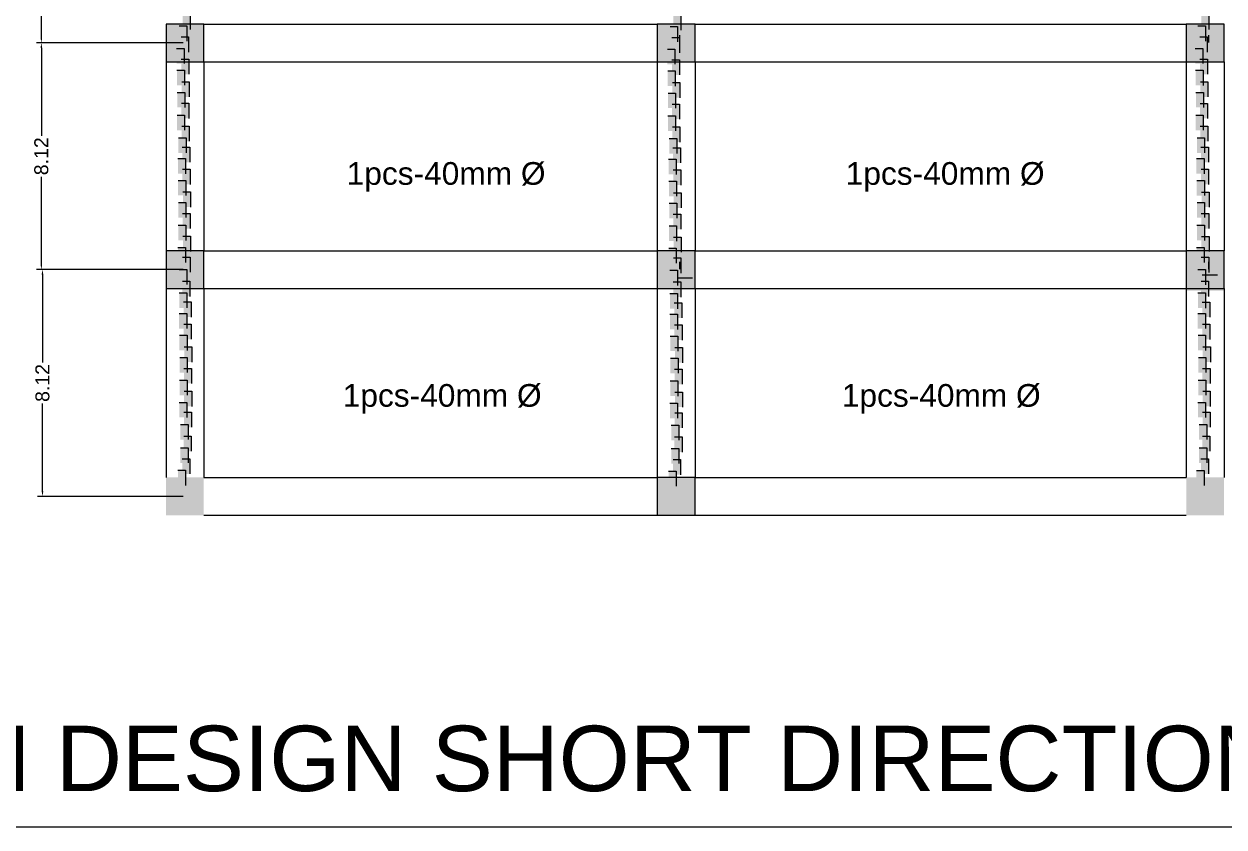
# Model space of a CAD drawing. Header units: millimetres. Extents: x 2391 to 3323, y 1596 to 2537.
# Drawn here: x 2903.73 to 2946.72, y 1948.83 to 1977.6 of the extents above; entities that cross this region are included whole.
import ezdxf

# ---------------------------------------------------------------- set-up
doc = ezdxf.new("R2010")
doc.units = ezdxf.units.MM
for name, color, linetype in [('columns', 250, 'Continuous'), ('dimensions', 203, 'Continuous'), ('LETTERS', 150, 'Continuous'), ('Roof', 130, 'Continuous'), ('TEXT', 130, 'Continuous')]:
    doc.layers.add(name, color=color, linetype=linetype)
doc.styles.get("Standard").update_dxf_attribs({"font": 'arial.ttf'})

msp = doc.modelspace()

# ---------------------------------------------------------------- hatches: boundary and pattern name
at = {"layer": 'columns', "linetype": 'ByBlock', "lineweight": 13}
h = msp.add_hatch(color=256, dxfattribs=at)
h.dxf.hatch_style = 1
h.paths.add_polyline_path([(2908.818, 1977.598), (2908.818, 1976.244), (2910.171, 1976.244), (2910.171, 1977.598)])
h = msp.add_hatch(color=256, dxfattribs=at)
h.dxf.hatch_style = 1
h.paths.add_polyline_path([(2926.416, 1977.598), (2926.416, 1976.244), (2927.77, 1976.244), (2927.77, 1977.598)])
h = msp.add_hatch(color=256, dxfattribs=at)
h.dxf.hatch_style = 1
h.paths.add_polyline_path([(2945.369, 1977.598), (2945.369, 1976.244), (2946.723, 1976.244), (2946.723, 1977.598)])
h = msp.add_hatch(color=256, dxfattribs=at)
h.dxf.hatch_style = 1
h.paths.add_polyline_path([(2908.818, 1969.476), (2908.818, 1968.122), (2910.171, 1968.122), (2910.171, 1969.476)])
h = msp.add_hatch(color=256, dxfattribs=at)
h.dxf.hatch_style = 1
h.paths.add_polyline_path([(2926.416, 1969.476), (2926.416, 1968.122), (2927.77, 1968.122), (2927.77, 1969.476)])
h = msp.add_hatch(color=256, dxfattribs=at)
h.dxf.hatch_style = 1
h.paths.add_polyline_path([(2926.416, 1969.476), (2926.416, 1968.122), (2927.77, 1968.122), (2927.77, 1969.476)])
h = msp.add_hatch(color=256, dxfattribs=at)
h.dxf.hatch_style = 1
h.paths.add_polyline_path([(2945.369, 1969.476), (2945.369, 1968.122), (2946.723, 1968.122), (2946.723, 1969.476)])
h = msp.add_hatch(color=256, dxfattribs=at)
h.dxf.hatch_style = 1
h.paths.add_polyline_path([(2946.729, 1969.403), (2945.375, 1969.403), (2945.375, 1968.05), (2946.729, 1968.05)])
at = {"layer": 'columns', "lineweight": 13, "ltscale": 0.25}
h = msp.add_hatch(color=256, dxfattribs=at)
h.dxf.hatch_style = 1
h.paths.add_polyline_path([(2946.068, 1968.846), (2946.068, 1968.304), (2945.527, 1968.304), (2945.527, 1968.846)])
at = {"layer": 'columns', "linetype": 'ByBlock', "lineweight": 13}
h = msp.add_hatch(color=256, dxfattribs=at)
h.dxf.hatch_style = 1
h.paths.add_polyline_path([(2910.171, 1961.353), (2908.818, 1961.353), (2908.818, 1959.999), (2910.171, 1959.999)])
h = msp.add_hatch(color=256, dxfattribs=at)
h.dxf.hatch_style = 1
h.paths.add_polyline_path([(2926.416, 1961.353), (2926.416, 1959.999), (2927.77, 1959.999), (2927.77, 1961.353)])
h = msp.add_hatch(color=256, dxfattribs=at)
h.dxf.hatch_style = 1
h.paths.add_polyline_path([(2945.369, 1961.353), (2945.369, 1959.999), (2946.723, 1959.999), (2946.723, 1961.353)])
at = {"layer": 'columns', "lineweight": 13, "ltscale": 0.25}
h = msp.add_hatch(color=256, dxfattribs=at)
h.dxf.hatch_style = 1
h.paths.add_polyline_path([(2927.23, 1960.812), (2927.23, 1960.27), (2926.689, 1960.27), (2926.689, 1960.812)])
at = {"layer": 'dimensions', "lineweight": 13, "ltscale": 0.25, "true_color": 0x000000}
h = msp.add_hatch(color=18, dxfattribs=at)
h.dxf.hatch_style = 1
h.paths.add_polyline_path([(2909.679, 1977.405), (2909.408, 1977.405), (2909.408, 1977.947), (2909.679, 1977.947)])
h = msp.add_hatch(color=18, dxfattribs=at)
h.dxf.hatch_style = 1
h.paths.add_polyline_path([(2927.261, 1977.379), (2926.991, 1977.379), (2926.991, 1977.92), (2927.261, 1977.92)])
h = msp.add_hatch(color=18, dxfattribs=at)
h.dxf.hatch_style = 1
h.paths.add_polyline_path([(2946.176, 1977.404), (2945.905, 1977.404), (2945.905, 1977.946), (2946.176, 1977.946)])
h = msp.add_hatch(color=18, dxfattribs=at)
h.dxf.hatch_style = 1
h.paths.add_polyline_path([(2909.563, 1976.989), (2909.293, 1976.989), (2909.293, 1977.53), (2909.563, 1977.53)])
h = msp.add_hatch(color=18, dxfattribs=at)
h.dxf.hatch_style = 1
h.paths.add_polyline_path([(2927.146, 1976.962), (2926.875, 1976.962), (2926.875, 1977.504), (2927.146, 1977.504)])
h = msp.add_hatch(color=18, dxfattribs=at)
h.dxf.hatch_style = 1
h.paths.add_polyline_path([(2946.06, 1976.988), (2945.79, 1976.988), (2945.79, 1977.529), (2946.06, 1977.529)])
h = msp.add_hatch(color=18, dxfattribs=at)
h.dxf.hatch_style = 1
h.paths.add_polyline_path([(2909.626, 1976.594), (2909.355, 1976.594), (2909.355, 1977.135), (2909.626, 1977.135)])
h = msp.add_hatch(color=18, dxfattribs=at)
h.dxf.hatch_style = 1
h.paths.add_polyline_path([(2926.674, 1976.932), (2926.674, 1977.203), (2927.215, 1977.203), (2927.215, 1976.932)])
h = msp.add_hatch(color=18, dxfattribs=at)
h.dxf.hatch_style = 1
h.paths.add_polyline_path([(2927.209, 1976.567), (2926.938, 1976.567), (2926.938, 1977.109), (2927.209, 1977.109)])
h = msp.add_hatch(color=18, dxfattribs=at)
h.dxf.hatch_style = 1
h.paths.add_polyline_path([(2945.626, 1976.932), (2945.626, 1977.203), (2946.168, 1977.203), (2946.168, 1976.932)])
h = msp.add_hatch(color=18, dxfattribs=at)
h.dxf.hatch_style = 1
h.paths.add_polyline_path([(2946.123, 1976.593), (2945.852, 1976.593), (2945.852, 1977.134), (2946.123, 1977.134)])
h = msp.add_hatch(color=18, dxfattribs=at)
h.dxf.hatch_style = 1
h.paths.add_polyline_path([(2909.468, 1976.182), (2909.197, 1976.182), (2909.197, 1976.723), (2909.468, 1976.723)])
h = msp.add_hatch(color=18, dxfattribs=at)
h.dxf.hatch_style = 1
h.paths.add_polyline_path([(2927.05, 1976.155), (2926.78, 1976.155), (2926.78, 1976.697), (2927.05, 1976.697)])
h = msp.add_hatch(color=18, dxfattribs=at)
h.dxf.hatch_style = 1
h.paths.add_polyline_path([(2945.965, 1976.181), (2945.694, 1976.181), (2945.694, 1976.722), (2945.965, 1976.722)])
h = msp.add_hatch(color=18, dxfattribs=at)
h.dxf.hatch_style = 1
h.paths.add_polyline_path([(2909.633, 1975.799), (2909.363, 1975.799), (2909.363, 1976.34), (2909.633, 1976.34)])
h = msp.add_hatch(color=18, dxfattribs=at)
h.dxf.hatch_style = 1
h.paths.add_polyline_path([(2927.216, 1975.772), (2926.945, 1975.772), (2926.945, 1976.314), (2927.216, 1976.314)])
h = msp.add_hatch(color=18, dxfattribs=at)
h.dxf.hatch_style = 1
h.paths.add_polyline_path([(2946.131, 1975.798), (2945.86, 1975.798), (2945.86, 1976.339), (2946.131, 1976.339)])
h = msp.add_hatch(color=18, dxfattribs=at)
h.dxf.hatch_style = 1
h.paths.add_polyline_path([(2909.479, 1975.401), (2909.208, 1975.401), (2909.208, 1975.943), (2909.479, 1975.943)])
h = msp.add_hatch(color=18, dxfattribs=at)
h.dxf.hatch_style = 1
h.paths.add_polyline_path([(2927.062, 1975.375), (2926.791, 1975.375), (2926.791, 1975.916), (2927.062, 1975.916)])
h = msp.add_hatch(color=18, dxfattribs=at)
h.dxf.hatch_style = 1
h.paths.add_polyline_path([(2945.976, 1975.4), (2945.705, 1975.4), (2945.705, 1975.942), (2945.976, 1975.942)])
h = msp.add_hatch(color=18, dxfattribs=at)
h.dxf.hatch_style = 1
h.paths.add_polyline_path([(2909.648, 1974.985), (2909.378, 1974.985), (2909.378, 1975.526), (2909.648, 1975.526)])
h = msp.add_hatch(color=18, dxfattribs=at)
h.dxf.hatch_style = 1
h.paths.add_polyline_path([(2927.231, 1974.958), (2926.96, 1974.958), (2926.96, 1975.5), (2927.231, 1975.5)])
h = msp.add_hatch(color=18, dxfattribs=at)
h.dxf.hatch_style = 1
h.paths.add_polyline_path([(2946.145, 1974.984), (2945.875, 1974.984), (2945.875, 1975.525), (2946.145, 1975.525)])
h = msp.add_hatch(color=18, dxfattribs=at)
h.dxf.hatch_style = 1
h.paths.add_polyline_path([(2909.49, 1974.609), (2909.219, 1974.609), (2909.219, 1975.15), (2909.49, 1975.15)])
h = msp.add_hatch(color=18, dxfattribs=at)
h.dxf.hatch_style = 1
h.paths.add_polyline_path([(2909.637, 1974.216), (2909.366, 1974.216), (2909.366, 1974.757), (2909.637, 1974.757)])
h = msp.add_hatch(color=18, dxfattribs=at)
h.dxf.hatch_style = 1
h.paths.add_polyline_path([(2927.072, 1974.583), (2926.802, 1974.583), (2926.802, 1975.124), (2927.072, 1975.124)])
h = msp.add_hatch(color=18, dxfattribs=at)
h.dxf.hatch_style = 1
h.paths.add_polyline_path([(2945.987, 1974.608), (2945.716, 1974.608), (2945.716, 1975.149), (2945.987, 1975.149)])
h = msp.add_hatch(color=18, dxfattribs=at)
h.dxf.hatch_style = 1
h.paths.add_polyline_path([(2946.134, 1974.215), (2945.863, 1974.215), (2945.863, 1974.756), (2946.134, 1974.756)])
h = msp.add_hatch(color=18, dxfattribs=at)
h.dxf.hatch_style = 1
h.paths.add_polyline_path([(2909.484, 1973.793), (2909.213, 1973.793), (2909.213, 1974.334), (2909.484, 1974.334)])
h = msp.add_hatch(color=18, dxfattribs=at)
h.dxf.hatch_style = 1
h.paths.add_polyline_path([(2927.219, 1974.189), (2926.948, 1974.189), (2926.948, 1974.731), (2927.219, 1974.731)])
h = msp.add_hatch(color=18, dxfattribs=at)
h.dxf.hatch_style = 1
h.paths.add_polyline_path([(2945.981, 1973.792), (2945.71, 1973.792), (2945.71, 1974.333), (2945.981, 1974.333)])
h = msp.add_hatch(color=18, dxfattribs=at)
h.dxf.hatch_style = 1
h.paths.add_polyline_path([(2909.647, 1973.396), (2909.377, 1973.396), (2909.377, 1973.937), (2909.647, 1973.937)])
h = msp.add_hatch(color=18, dxfattribs=at)
h.dxf.hatch_style = 1
h.paths.add_polyline_path([(2909.649, 1973.399), (2909.378, 1973.399), (2909.378, 1973.94), (2909.649, 1973.94)])
h = msp.add_hatch(color=18, dxfattribs=at)
h.dxf.hatch_style = 1
h.paths.add_polyline_path([(2927.067, 1973.767), (2926.796, 1973.767), (2926.796, 1974.308), (2927.067, 1974.308)])
h = msp.add_hatch(color=18, dxfattribs=at)
h.dxf.hatch_style = 1
h.paths.add_polyline_path([(2927.23, 1973.369), (2926.959, 1973.369), (2926.959, 1973.911), (2927.23, 1973.911)])
h = msp.add_hatch(color=18, dxfattribs=at)
h.dxf.hatch_style = 1
h.paths.add_polyline_path([(2927.231, 1973.372), (2926.961, 1973.372), (2926.961, 1973.914), (2927.231, 1973.914)])
h = msp.add_hatch(color=18, dxfattribs=at)
h.dxf.hatch_style = 1
h.paths.add_polyline_path([(2946.144, 1973.395), (2945.874, 1973.395), (2945.874, 1973.936), (2946.144, 1973.936)])
h = msp.add_hatch(color=18, dxfattribs=at)
h.dxf.hatch_style = 1
h.paths.add_polyline_path([(2946.146, 1973.398), (2945.875, 1973.398), (2945.875, 1973.939), (2946.146, 1973.939)])
h = msp.add_hatch(color=18, dxfattribs=at)
h.dxf.hatch_style = 1
h.paths.add_polyline_path([(2909.533, 1972.982), (2909.263, 1972.982), (2909.263, 1973.524), (2909.533, 1973.524)])
h = msp.add_hatch(color=18, dxfattribs=at)
h.dxf.hatch_style = 1
h.paths.add_polyline_path([(2927.116, 1972.956), (2926.845, 1972.956), (2926.845, 1973.497), (2927.116, 1973.497)])
h = msp.add_hatch(color=18, dxfattribs=at)
h.dxf.hatch_style = 1
h.paths.add_polyline_path([(2946.03, 1972.981), (2945.76, 1972.981), (2945.76, 1973.523), (2946.03, 1973.523)])
h = msp.add_hatch(color=18, dxfattribs=at)
h.dxf.hatch_style = 1
h.paths.add_polyline_path([(2909.669, 1972.648), (2909.398, 1972.648), (2909.398, 1973.19), (2909.669, 1973.19)])
h = msp.add_hatch(color=18, dxfattribs=at)
h.dxf.hatch_style = 1
h.paths.add_polyline_path([(2927.251, 1972.622), (2926.98, 1972.622), (2926.98, 1973.163), (2927.251, 1973.163)])
h = msp.add_hatch(color=18, dxfattribs=at)
h.dxf.hatch_style = 1
h.paths.add_polyline_path([(2946.166, 1972.647), (2945.895, 1972.647), (2945.895, 1973.188), (2946.166, 1973.188)])
h = msp.add_hatch(color=18, dxfattribs=at)
h.dxf.hatch_style = 1
h.paths.add_polyline_path([(2909.51, 1972.236), (2909.24, 1972.236), (2909.24, 1972.777), (2909.51, 1972.777)])
h = msp.add_hatch(color=18, dxfattribs=at)
h.dxf.hatch_style = 1
h.paths.add_polyline_path([(2927.093, 1972.209), (2926.822, 1972.209), (2926.822, 1972.751), (2927.093, 1972.751)])
h = msp.add_hatch(color=18, dxfattribs=at)
h.dxf.hatch_style = 1
h.paths.add_polyline_path([(2946.008, 1972.235), (2945.737, 1972.235), (2945.737, 1972.776), (2946.008, 1972.776)])
h = msp.add_hatch(color=18, dxfattribs=at)
h.dxf.hatch_style = 1
h.paths.add_polyline_path([(2909.676, 1971.853), (2909.405, 1971.853), (2909.405, 1972.394), (2909.676, 1972.394)])
h = msp.add_hatch(color=18, dxfattribs=at)
h.dxf.hatch_style = 1
h.paths.add_polyline_path([(2927.258, 1971.826), (2926.988, 1971.826), (2926.988, 1972.368), (2927.258, 1972.368)])
h = msp.add_hatch(color=18, dxfattribs=at)
h.dxf.hatch_style = 1
h.paths.add_polyline_path([(2946.173, 1971.852), (2945.902, 1971.852), (2945.902, 1972.393), (2946.173, 1972.393)])
h = msp.add_hatch(color=18, dxfattribs=at)
h.dxf.hatch_style = 1
h.paths.add_polyline_path([(2909.522, 1971.455), (2909.251, 1971.455), (2909.251, 1971.997), (2909.522, 1971.997)])
h = msp.add_hatch(color=18, dxfattribs=at)
h.dxf.hatch_style = 1
h.paths.add_polyline_path([(2927.104, 1971.429), (2926.833, 1971.429), (2926.833, 1971.97), (2927.104, 1971.97)])
h = msp.add_hatch(color=18, dxfattribs=at)
h.dxf.hatch_style = 1
h.paths.add_polyline_path([(2946.019, 1971.454), (2945.748, 1971.454), (2945.748, 1971.996), (2946.019, 1971.996)])
h = msp.add_hatch(color=18, dxfattribs=at)
h.dxf.hatch_style = 1
h.paths.add_polyline_path([(2909.691, 1971.039), (2909.42, 1971.039), (2909.42, 1971.58), (2909.691, 1971.58)])
h = msp.add_hatch(color=18, dxfattribs=at)
h.dxf.hatch_style = 1
h.paths.add_polyline_path([(2927.273, 1971.012), (2927.002, 1971.012), (2927.002, 1971.554), (2927.273, 1971.554)])
h = msp.add_hatch(color=18, dxfattribs=at)
h.dxf.hatch_style = 1
h.paths.add_polyline_path([(2946.188, 1971.038), (2945.917, 1971.038), (2945.917, 1971.579), (2946.188, 1971.579)])
h = msp.add_hatch(color=18, dxfattribs=at)
h.dxf.hatch_style = 1
h.paths.add_polyline_path([(2909.532, 1970.663), (2909.262, 1970.663), (2909.262, 1971.205), (2909.532, 1971.205)])
h = msp.add_hatch(color=18, dxfattribs=at)
h.dxf.hatch_style = 1
h.paths.add_polyline_path([(2927.115, 1970.637), (2926.844, 1970.637), (2926.844, 1971.178), (2927.115, 1971.178)])
h = msp.add_hatch(color=18, dxfattribs=at)
h.dxf.hatch_style = 1
h.paths.add_polyline_path([(2946.029, 1970.662), (2945.759, 1970.662), (2945.759, 1971.204), (2946.029, 1971.204)])
h = msp.add_hatch(color=18, dxfattribs=at)
h.dxf.hatch_style = 1
h.paths.add_polyline_path([(2909.679, 1970.27), (2909.408, 1970.27), (2909.408, 1970.811), (2909.679, 1970.811)])
h = msp.add_hatch(color=18, dxfattribs=at)
h.dxf.hatch_style = 1
h.paths.add_polyline_path([(2927.261, 1970.243), (2926.991, 1970.243), (2926.991, 1970.785), (2927.261, 1970.785)])
h = msp.add_hatch(color=18, dxfattribs=at)
h.dxf.hatch_style = 1
h.paths.add_polyline_path([(2946.176, 1970.269), (2945.905, 1970.269), (2945.905, 1970.81), (2946.176, 1970.81)])
h = msp.add_hatch(color=18, dxfattribs=at)
h.dxf.hatch_style = 1
h.paths.add_polyline_path([(2909.527, 1969.847), (2909.256, 1969.847), (2909.256, 1970.389), (2909.527, 1970.389)])
h = msp.add_hatch(color=18, dxfattribs=at)
h.dxf.hatch_style = 1
h.paths.add_polyline_path([(2927.109, 1969.821), (2926.838, 1969.821), (2926.838, 1970.362), (2927.109, 1970.362)])
h = msp.add_hatch(color=18, dxfattribs=at)
h.dxf.hatch_style = 1
h.paths.add_polyline_path([(2946.024, 1969.846), (2945.753, 1969.846), (2945.753, 1970.388), (2946.024, 1970.388)])
h = msp.add_hatch(color=18, dxfattribs=at)
h.dxf.hatch_style = 1
h.paths.add_polyline_path([(2909.69, 1969.45), (2909.419, 1969.45), (2909.419, 1969.992), (2909.69, 1969.992)])
h = msp.add_hatch(color=18, dxfattribs=at)
h.dxf.hatch_style = 1
h.paths.add_polyline_path([(2927.272, 1969.424), (2927.001, 1969.424), (2927.001, 1969.965), (2927.272, 1969.965)])
h = msp.add_hatch(color=18, dxfattribs=at)
h.dxf.hatch_style = 1
h.paths.add_polyline_path([(2946.187, 1969.449), (2945.916, 1969.449), (2945.916, 1969.99), (2946.187, 1969.99)])
h = msp.add_hatch(color=18, dxfattribs=at)
h.dxf.hatch_style = 1
h.paths.add_polyline_path([(2909.515, 1969.052), (2909.244, 1969.052), (2909.244, 1969.594), (2909.515, 1969.594)])
h = msp.add_hatch(color=18, dxfattribs=at)
h.dxf.hatch_style = 1
h.paths.add_polyline_path([(2909.682, 1968.702), (2909.412, 1968.702), (2909.412, 1969.243), (2909.682, 1969.243)])
h = msp.add_hatch(color=18, dxfattribs=at)
h.dxf.hatch_style = 1
h.paths.add_polyline_path([(2927.097, 1969.026), (2926.826, 1969.026), (2926.826, 1969.567), (2927.097, 1969.567)])
h = msp.add_hatch(color=18, dxfattribs=at)
h.dxf.hatch_style = 1
h.paths.add_polyline_path([(2927.265, 1968.675), (2926.994, 1968.675), (2926.994, 1969.217), (2927.265, 1969.217)])
h = msp.add_hatch(color=18, dxfattribs=at)
h.dxf.hatch_style = 1
h.paths.add_polyline_path([(2946.012, 1969.051), (2945.741, 1969.051), (2945.741, 1969.593), (2946.012, 1969.593)])
h = msp.add_hatch(color=18, dxfattribs=at)
h.dxf.hatch_style = 1
h.paths.add_polyline_path([(2946.179, 1968.701), (2945.909, 1968.701), (2945.909, 1969.242), (2946.179, 1969.242)])
h = msp.add_hatch(color=18, dxfattribs=at)
h.dxf.hatch_style = 1
h.paths.add_polyline_path([(2909.558, 1968.26), (2909.288, 1968.26), (2909.288, 1968.802), (2909.558, 1968.802)])
h = msp.add_hatch(color=18, dxfattribs=at)
h.dxf.hatch_style = 1
h.paths.add_polyline_path([(2926.674, 1968.81), (2926.674, 1969.08), (2927.215, 1969.08), (2927.215, 1968.81)])
h = msp.add_hatch(color=18, dxfattribs=at)
h.dxf.hatch_style = 1
h.paths.add_polyline_path([(2927.141, 1968.234), (2926.87, 1968.234), (2926.87, 1968.775), (2927.141, 1968.775)])
h = msp.add_hatch(color=18, dxfattribs=at)
h.dxf.hatch_style = 1
h.paths.add_polyline_path([(2927.141, 1968.49), (2927.141, 1968.761), (2927.683, 1968.761), (2927.683, 1968.49)])
h = msp.add_hatch(color=18, dxfattribs=at)
h.dxf.hatch_style = 1
h.paths.add_polyline_path([(2945.626, 1968.81), (2945.626, 1969.08), (2946.168, 1969.08), (2946.168, 1968.81)])
h = msp.add_hatch(color=18, dxfattribs=at)
h.dxf.hatch_style = 1
h.paths.add_polyline_path([(2946.056, 1968.259), (2945.785, 1968.259), (2945.785, 1968.801), (2946.056, 1968.801)])
h = msp.add_hatch(color=18, dxfattribs=at)
h.dxf.hatch_style = 1
h.paths.add_polyline_path([(2945.942, 1968.597), (2945.942, 1968.868), (2946.484, 1968.868), (2946.484, 1968.597)])
h = msp.add_hatch(color=18, dxfattribs=at)
h.dxf.hatch_style = 1
h.paths.add_polyline_path([(2909.675, 1967.841), (2909.404, 1967.841), (2909.404, 1968.382), (2909.675, 1968.382)])
h = msp.add_hatch(color=18, dxfattribs=at)
h.dxf.hatch_style = 1
h.paths.add_polyline_path([(2927.258, 1967.814), (2926.987, 1967.814), (2926.987, 1968.356), (2927.258, 1968.356)])
h = msp.add_hatch(color=18, dxfattribs=at)
h.dxf.hatch_style = 1
h.paths.add_polyline_path([(2946.172, 1967.84), (2945.901, 1967.84), (2945.901, 1968.381), (2946.172, 1968.381)])
h = msp.add_hatch(color=18, dxfattribs=at)
h.dxf.hatch_style = 1
h.paths.add_polyline_path([(2909.559, 1967.424), (2909.289, 1967.424), (2909.289, 1967.966), (2909.559, 1967.966)])
h = msp.add_hatch(color=18, dxfattribs=at)
h.dxf.hatch_style = 1
h.paths.add_polyline_path([(2927.142, 1967.398), (2926.871, 1967.398), (2926.871, 1967.939), (2927.142, 1967.939)])
h = msp.add_hatch(color=18, dxfattribs=at)
h.dxf.hatch_style = 1
h.paths.add_polyline_path([(2946.057, 1967.423), (2945.786, 1967.423), (2945.786, 1967.965), (2946.057, 1967.965)])
h = msp.add_hatch(color=18, dxfattribs=at)
h.dxf.hatch_style = 1
h.paths.add_polyline_path([(2909.715, 1967.097), (2909.444, 1967.097), (2909.444, 1967.639), (2909.715, 1967.639)])
h = msp.add_hatch(color=18, dxfattribs=at)
h.dxf.hatch_style = 1
h.paths.add_polyline_path([(2927.298, 1967.071), (2927.027, 1967.071), (2927.027, 1967.612), (2927.298, 1967.612)])
h = msp.add_hatch(color=18, dxfattribs=at)
h.dxf.hatch_style = 1
h.paths.add_polyline_path([(2946.212, 1967.096), (2945.941, 1967.096), (2945.941, 1967.638), (2946.212, 1967.638)])
h = msp.add_hatch(color=18, dxfattribs=at)
h.dxf.hatch_style = 1
h.paths.add_polyline_path([(2909.557, 1966.685), (2909.286, 1966.685), (2909.286, 1967.227), (2909.557, 1967.227)])
h = msp.add_hatch(color=18, dxfattribs=at)
h.dxf.hatch_style = 1
h.paths.add_polyline_path([(2927.14, 1966.659), (2926.869, 1966.659), (2926.869, 1967.2), (2927.14, 1967.2)])
h = msp.add_hatch(color=18, dxfattribs=at)
h.dxf.hatch_style = 1
h.paths.add_polyline_path([(2946.054, 1966.684), (2945.783, 1966.684), (2945.783, 1967.226), (2946.054, 1967.226)])
h = msp.add_hatch(color=18, dxfattribs=at)
h.dxf.hatch_style = 1
h.paths.add_polyline_path([(2909.723, 1966.302), (2909.452, 1966.302), (2909.452, 1966.844), (2909.723, 1966.844)])
h = msp.add_hatch(color=18, dxfattribs=at)
h.dxf.hatch_style = 1
h.paths.add_polyline_path([(2927.305, 1966.276), (2927.034, 1966.276), (2927.034, 1966.817), (2927.305, 1966.817)])
h = msp.add_hatch(color=18, dxfattribs=at)
h.dxf.hatch_style = 1
h.paths.add_polyline_path([(2946.22, 1966.301), (2945.949, 1966.301), (2945.949, 1966.843), (2946.22, 1966.843)])
h = msp.add_hatch(color=18, dxfattribs=at)
h.dxf.hatch_style = 1
h.paths.add_polyline_path([(2909.568, 1965.905), (2909.297, 1965.905), (2909.297, 1966.446), (2909.568, 1966.446)])
h = msp.add_hatch(color=18, dxfattribs=at)
h.dxf.hatch_style = 1
h.paths.add_polyline_path([(2927.151, 1965.878), (2926.88, 1965.878), (2926.88, 1966.42), (2927.151, 1966.42)])
h = msp.add_hatch(color=18, dxfattribs=at)
h.dxf.hatch_style = 1
h.paths.add_polyline_path([(2946.065, 1965.904), (2945.794, 1965.904), (2945.794, 1966.445), (2946.065, 1966.445)])
h = msp.add_hatch(color=18, dxfattribs=at)
h.dxf.hatch_style = 1
h.paths.add_polyline_path([(2909.737, 1965.488), (2909.467, 1965.488), (2909.467, 1966.03), (2909.737, 1966.03)])
h = msp.add_hatch(color=18, dxfattribs=at)
h.dxf.hatch_style = 1
h.paths.add_polyline_path([(2927.32, 1965.462), (2927.049, 1965.462), (2927.049, 1966.003), (2927.32, 1966.003)])
h = msp.add_hatch(color=18, dxfattribs=at)
h.dxf.hatch_style = 1
h.paths.add_polyline_path([(2946.234, 1965.487), (2945.964, 1965.487), (2945.964, 1966.029), (2946.234, 1966.029)])
h = msp.add_hatch(color=18, dxfattribs=at)
h.dxf.hatch_style = 1
h.paths.add_polyline_path([(2909.579, 1965.112), (2909.308, 1965.112), (2909.308, 1965.654), (2909.579, 1965.654)])
h = msp.add_hatch(color=18, dxfattribs=at)
h.dxf.hatch_style = 1
h.paths.add_polyline_path([(2927.161, 1965.086), (2926.891, 1965.086), (2926.891, 1965.628), (2927.161, 1965.628)])
h = msp.add_hatch(color=18, dxfattribs=at)
h.dxf.hatch_style = 1
h.paths.add_polyline_path([(2946.076, 1965.111), (2945.805, 1965.111), (2945.805, 1965.653), (2946.076, 1965.653)])
h = msp.add_hatch(color=18, dxfattribs=at)
h.dxf.hatch_style = 1
h.paths.add_polyline_path([(2909.726, 1964.719), (2909.455, 1964.719), (2909.455, 1965.261), (2909.726, 1965.261)])
h = msp.add_hatch(color=18, dxfattribs=at)
h.dxf.hatch_style = 1
h.paths.add_polyline_path([(2927.308, 1964.693), (2927.037, 1964.693), (2927.037, 1965.234), (2927.308, 1965.234)])
h = msp.add_hatch(color=18, dxfattribs=at)
h.dxf.hatch_style = 1
h.paths.add_polyline_path([(2946.223, 1964.718), (2945.952, 1964.718), (2945.952, 1965.26), (2946.223, 1965.26)])
h = msp.add_hatch(color=18, dxfattribs=at)
h.dxf.hatch_style = 1
h.paths.add_polyline_path([(2909.573, 1964.296), (2909.302, 1964.296), (2909.302, 1964.838), (2909.573, 1964.838)])
h = msp.add_hatch(color=18, dxfattribs=at)
h.dxf.hatch_style = 1
h.paths.add_polyline_path([(2909.736, 1963.899), (2909.466, 1963.899), (2909.466, 1964.441), (2909.736, 1964.441)])
h = msp.add_hatch(color=18, dxfattribs=at)
h.dxf.hatch_style = 1
h.paths.add_polyline_path([(2927.156, 1964.27), (2926.885, 1964.27), (2926.885, 1964.812), (2927.156, 1964.812)])
h = msp.add_hatch(color=18, dxfattribs=at)
h.dxf.hatch_style = 1
h.paths.add_polyline_path([(2946.07, 1964.295), (2945.799, 1964.295), (2945.799, 1964.837), (2946.07, 1964.837)])
h = msp.add_hatch(color=18, dxfattribs=at)
h.dxf.hatch_style = 1
h.paths.add_polyline_path([(2946.233, 1963.898), (2945.963, 1963.898), (2945.963, 1964.44), (2946.233, 1964.44)])
h = msp.add_hatch(color=18, dxfattribs=at)
h.dxf.hatch_style = 1
h.paths.add_polyline_path([(2909.561, 1963.502), (2909.291, 1963.502), (2909.291, 1964.043), (2909.561, 1964.043)])
h = msp.add_hatch(color=18, dxfattribs=at)
h.dxf.hatch_style = 1
h.paths.add_polyline_path([(2927.144, 1963.475), (2926.873, 1963.475), (2926.873, 1964.017), (2927.144, 1964.017)])
h = msp.add_hatch(color=18, dxfattribs=at)
h.dxf.hatch_style = 1
h.paths.add_polyline_path([(2927.319, 1963.873), (2927.048, 1963.873), (2927.048, 1964.414), (2927.319, 1964.414)])
h = msp.add_hatch(color=18, dxfattribs=at)
h.dxf.hatch_style = 1
h.paths.add_polyline_path([(2946.058, 1963.501), (2945.788, 1963.501), (2945.788, 1964.042), (2946.058, 1964.042)])
h = msp.add_hatch(color=18, dxfattribs=at)
h.dxf.hatch_style = 1
h.paths.add_polyline_path([(2909.729, 1963.151), (2909.458, 1963.151), (2909.458, 1963.693), (2909.729, 1963.693)])
h = msp.add_hatch(color=18, dxfattribs=at)
h.dxf.hatch_style = 1
h.paths.add_polyline_path([(2927.311, 1963.125), (2927.041, 1963.125), (2927.041, 1963.666), (2927.311, 1963.666)])
h = msp.add_hatch(color=18, dxfattribs=at)
h.dxf.hatch_style = 1
h.paths.add_polyline_path([(2946.226, 1963.15), (2945.955, 1963.15), (2945.955, 1963.692), (2946.226, 1963.692)])
h = msp.add_hatch(color=18, dxfattribs=at)
h.dxf.hatch_style = 1
h.paths.add_polyline_path([(2909.605, 1962.71), (2909.334, 1962.71), (2909.334, 1963.251), (2909.605, 1963.251)])
h = msp.add_hatch(color=18, dxfattribs=at)
h.dxf.hatch_style = 1
h.paths.add_polyline_path([(2927.188, 1962.683), (2926.917, 1962.683), (2926.917, 1963.225), (2927.188, 1963.225)])
h = msp.add_hatch(color=18, dxfattribs=at)
h.dxf.hatch_style = 1
h.paths.add_polyline_path([(2946.102, 1962.709), (2945.831, 1962.709), (2945.831, 1963.25), (2946.102, 1963.25)])
h = msp.add_hatch(color=18, dxfattribs=at)
h.dxf.hatch_style = 1
h.paths.add_polyline_path([(2909.722, 1962.29), (2909.451, 1962.29), (2909.451, 1962.832), (2909.722, 1962.832)])
h = msp.add_hatch(color=18, dxfattribs=at)
h.dxf.hatch_style = 1
h.paths.add_polyline_path([(2927.304, 1962.264), (2927.033, 1962.264), (2927.033, 1962.805), (2927.304, 1962.805)])
h = msp.add_hatch(color=18, dxfattribs=at)
h.dxf.hatch_style = 1
h.paths.add_polyline_path([(2946.219, 1962.289), (2945.948, 1962.289), (2945.948, 1962.831), (2946.219, 1962.831)])
h = msp.add_hatch(color=18, dxfattribs=at)
h.dxf.hatch_style = 1
h.paths.add_polyline_path([(2909.606, 1961.874), (2909.335, 1961.874), (2909.335, 1962.415), (2909.606, 1962.415)])
h = msp.add_hatch(color=18, dxfattribs=at)
h.dxf.hatch_style = 1
h.paths.add_polyline_path([(2927.188, 1961.847), (2926.918, 1961.847), (2926.918, 1962.389), (2927.188, 1962.389)])
h = msp.add_hatch(color=18, dxfattribs=at)
h.dxf.hatch_style = 1
h.paths.add_polyline_path([(2946.103, 1961.873), (2945.832, 1961.873), (2945.832, 1962.414), (2946.103, 1962.414)])
h = msp.add_hatch(color=18, dxfattribs=at)
h.dxf.hatch_style = 1
h.paths.add_polyline_path([(2909.669, 1961.479), (2909.398, 1961.479), (2909.398, 1962.02), (2909.669, 1962.02)])
h = msp.add_hatch(color=18, dxfattribs=at)
h.dxf.hatch_style = 1
h.paths.add_polyline_path([(2927.251, 1961.452), (2926.981, 1961.452), (2926.981, 1961.994), (2927.251, 1961.994)])
h = msp.add_hatch(color=18, dxfattribs=at)
h.dxf.hatch_style = 1
h.paths.add_polyline_path([(2946.166, 1961.478), (2945.895, 1961.478), (2945.895, 1962.019), (2946.166, 1962.019)])
h = msp.add_hatch(color=18, dxfattribs=at)
h.dxf.hatch_style = 1
h.paths.add_polyline_path([(2909.511, 1961.067), (2909.24, 1961.067), (2909.24, 1961.608), (2909.511, 1961.608)])
h = msp.add_hatch(color=18, dxfattribs=at)
h.dxf.hatch_style = 1
h.paths.add_polyline_path([(2927.093, 1961.04), (2926.822, 1961.04), (2926.822, 1961.582), (2927.093, 1961.582)])
h = msp.add_hatch(color=18, dxfattribs=at)
h.dxf.hatch_style = 1
h.paths.add_polyline_path([(2946.008, 1961.066), (2945.737, 1961.066), (2945.737, 1961.607), (2946.008, 1961.607)])

# ---------------------------------------------------------------- linework, layer by layer
at = {"layer": 'columns', "linetype": 'ByBlock', "lineweight": 13}
for p, q in [((2910.171, 1977.598), (2908.818, 1977.598)), ((2908.818, 1977.598), (2908.818, 1976.244)), ((2910.171, 1976.244), (2910.171, 1977.598)), ((2927.77, 1977.598), (2926.416, 1977.598)), ((2926.416, 1977.598), (2926.416, 1976.244)), ((2927.77, 1976.244), (2927.77, 1977.598)), ((2946.723, 1977.598), (2945.369, 1977.598)), ((2945.369, 1977.598), (2945.369, 1976.244)), ((2946.723, 1976.244), (2946.723, 1977.598)), ((2908.818, 1976.244), (2910.171, 1976.244)), ((2926.416, 1976.244), (2927.77, 1976.244)), ((2945.369, 1976.244), (2946.723, 1976.244)), ((2910.171, 1969.476), (2908.818, 1969.476)), ((2908.818, 1969.476), (2908.818, 1968.122)), ((2910.171, 1968.122), (2910.171, 1969.476)), ((2927.77, 1969.476), (2926.416, 1969.476)), ((2926.416, 1969.476), (2926.416, 1968.122)), ((2927.77, 1969.476), (2926.416, 1969.476)), ((2926.416, 1969.476), (2926.416, 1968.122)), ((2927.77, 1968.122), (2927.77, 1969.476)), ((2927.77, 1968.122), (2927.77, 1969.476)), ((2946.723, 1969.476), (2945.369, 1969.476)), ((2945.369, 1969.476), (2945.369, 1968.122)), ((2946.723, 1968.122), (2946.723, 1969.476)), ((2908.818, 1968.122), (2910.171, 1968.122)), ((2926.416, 1968.122), (2927.77, 1968.122)), ((2926.416, 1968.122), (2927.77, 1968.122)), ((2945.369, 1968.122), (2946.723, 1968.122)), ((2927.77, 1961.353), (2926.416, 1961.353)), ((2926.416, 1961.353), (2926.416, 1959.999)), ((2927.77, 1959.999), (2927.77, 1961.353)), ((2926.416, 1959.999), (2927.77, 1959.999))]:
    msp.add_line(p, q, dxfattribs=at)
at = {"layer": 'dimensions', "linetype": 'ByBlock', "lineweight": 13}
for p, q in [((2904.35, 1977.101), (2904.35, 1980.245)), ((2909.432, 1976.921), (2904.17, 1976.921)), ((2909.432, 1976.921), (2904.17, 1976.921)), ((2904.35, 1976.741), (2904.35, 1973.597)), ((2904.35, 1968.979), (2904.35, 1972.123)), ((2909.432, 1968.799), (2904.17, 1968.799)), ((2909.432, 1968.799), (2904.21, 1968.799)), ((2904.39, 1968.619), (2904.39, 1965.475)), ((2904.39, 1960.856), (2904.39, 1964)), ((2909.432, 1960.676), (2904.21, 1960.676))]:
    msp.add_line(p, q, dxfattribs=at)
at = {"layer": 'dimensions', "color": 18, "lineweight": 13, "ltscale": 0.25, "true_color": 0x000000}
for p, q in [((2909.679, 1977.947), (2909.679, 1977.405)), ((2927.261, 1977.92), (2927.261, 1977.379)), ((2946.176, 1977.946), (2946.176, 1977.404)), ((2909.293, 1977.53), (2909.563, 1977.53)), ((2909.563, 1977.53), (2909.563, 1976.989)), ((2926.875, 1977.504), (2927.146, 1977.504)), ((2927.146, 1977.504), (2927.146, 1976.962)), ((2945.79, 1977.529), (2946.06, 1977.529)), ((2946.06, 1977.529), (2946.06, 1976.988)), ((2909.355, 1977.135), (2909.626, 1977.135)), ((2909.626, 1977.135), (2909.626, 1976.594)), ((2926.938, 1977.109), (2927.209, 1977.109)), ((2927.209, 1977.109), (2927.209, 1976.567)), ((2927.215, 1977.203), (2927.215, 1976.932)), ((2945.852, 1977.134), (2946.123, 1977.134)), ((2946.123, 1977.134), (2946.123, 1976.593)), ((2946.168, 1977.203), (2946.168, 1976.932)), ((2909.197, 1976.723), (2909.468, 1976.723)), ((2909.468, 1976.723), (2909.468, 1976.182)), ((2926.78, 1976.697), (2927.05, 1976.697)), ((2927.05, 1976.697), (2927.05, 1976.155)), ((2945.694, 1976.722), (2945.965, 1976.722)), ((2945.965, 1976.722), (2945.965, 1976.181)), ((2909.363, 1976.34), (2909.633, 1976.34)), ((2909.633, 1976.34), (2909.633, 1975.799)), ((2926.945, 1976.314), (2927.216, 1976.314)), ((2927.216, 1976.314), (2927.216, 1975.772)), ((2945.86, 1976.339), (2946.131, 1976.339)), ((2946.131, 1976.339), (2946.131, 1975.798)), ((2909.208, 1975.943), (2909.479, 1975.943)), ((2909.479, 1975.943), (2909.479, 1975.401)), ((2926.791, 1975.916), (2927.062, 1975.916)), ((2927.062, 1975.916), (2927.062, 1975.375)), ((2945.705, 1975.942), (2945.976, 1975.942)), ((2945.976, 1975.942), (2945.976, 1975.4)), ((2909.378, 1975.526), (2909.648, 1975.526)), ((2909.648, 1975.526), (2909.648, 1974.985)), ((2926.96, 1975.5), (2927.231, 1975.5)), ((2927.231, 1975.5), (2927.231, 1974.958)), ((2945.875, 1975.525), (2946.145, 1975.525)), ((2946.145, 1975.525), (2946.145, 1974.984)), ((2909.219, 1975.15), (2909.49, 1975.15)), ((2909.366, 1974.757), (2909.637, 1974.757)), ((2909.49, 1975.15), (2909.49, 1974.609)), ((2909.637, 1974.757), (2909.637, 1974.216)), ((2926.802, 1975.124), (2927.072, 1975.124)), ((2927.072, 1975.124), (2927.072, 1974.583)), ((2945.716, 1975.149), (2945.987, 1975.149)), ((2945.863, 1974.756), (2946.134, 1974.756)), ((2945.987, 1975.149), (2945.987, 1974.608)), ((2946.134, 1974.756), (2946.134, 1974.215)), ((2909.213, 1974.334), (2909.484, 1974.334)), ((2909.484, 1974.334), (2909.484, 1973.793)), ((2926.948, 1974.731), (2927.219, 1974.731)), ((2927.219, 1974.731), (2927.219, 1974.189)), ((2945.71, 1974.333), (2945.981, 1974.333)), ((2945.981, 1974.333), (2945.981, 1973.792)), ((2909.377, 1973.937), (2909.647, 1973.937)), ((2909.647, 1973.937), (2909.647, 1973.396)), ((2909.649, 1973.94), (2909.649, 1973.399)), ((2926.796, 1974.308), (2927.067, 1974.308)), ((2926.959, 1973.911), (2927.23, 1973.911)), ((2927.067, 1974.308), (2927.067, 1973.767)), ((2927.23, 1973.911), (2927.23, 1973.369)), ((2927.231, 1973.914), (2927.231, 1973.372)), ((2945.874, 1973.936), (2946.144, 1973.936)), ((2946.144, 1973.936), (2946.144, 1973.395)), ((2946.146, 1973.939), (2946.146, 1973.398)), ((2909.263, 1973.524), (2909.533, 1973.524)), ((2909.533, 1973.524), (2909.533, 1972.982)), ((2926.845, 1973.497), (2927.116, 1973.497)), ((2927.116, 1973.497), (2927.116, 1972.956)), ((2945.76, 1973.523), (2946.03, 1973.523)), ((2946.03, 1973.523), (2946.03, 1972.981)), ((2909.398, 1973.19), (2909.669, 1973.19)), ((2909.669, 1973.19), (2909.669, 1972.648)), ((2926.98, 1973.163), (2927.251, 1973.163)), ((2927.251, 1973.163), (2927.251, 1972.622)), ((2945.895, 1973.188), (2946.166, 1973.188)), ((2946.166, 1973.188), (2946.166, 1972.647)), ((2909.24, 1972.777), (2909.51, 1972.777)), ((2909.51, 1972.777), (2909.51, 1972.236)), ((2926.822, 1972.751), (2927.093, 1972.751)), ((2927.093, 1972.751), (2927.093, 1972.209)), ((2945.737, 1972.776), (2946.008, 1972.776)), ((2946.008, 1972.776), (2946.008, 1972.235)), ((2909.405, 1972.394), (2909.676, 1972.394)), ((2909.676, 1972.394), (2909.676, 1971.853)), ((2926.988, 1972.368), (2927.258, 1972.368)), ((2927.258, 1972.368), (2927.258, 1971.826)), ((2945.902, 1972.393), (2946.173, 1972.393)), ((2946.173, 1972.393), (2946.173, 1971.852)), ((2909.251, 1971.997), (2909.522, 1971.997)), ((2909.522, 1971.997), (2909.522, 1971.455)), ((2926.833, 1971.97), (2927.104, 1971.97)), ((2927.104, 1971.97), (2927.104, 1971.429)), ((2945.748, 1971.996), (2946.019, 1971.996)), ((2946.019, 1971.996), (2946.019, 1971.454)), ((2909.42, 1971.58), (2909.691, 1971.58)), ((2909.691, 1971.58), (2909.691, 1971.039)), ((2927.002, 1971.554), (2927.273, 1971.554)), ((2927.273, 1971.554), (2927.273, 1971.012)), ((2945.917, 1971.579), (2946.188, 1971.579)), ((2946.188, 1971.579), (2946.188, 1971.038)), ((2909.262, 1971.205), (2909.532, 1971.205)), ((2909.532, 1971.205), (2909.532, 1970.663)), ((2926.844, 1971.178), (2927.115, 1971.178)), ((2927.115, 1971.178), (2927.115, 1970.637)), ((2945.759, 1971.204), (2946.029, 1971.204)), ((2946.029, 1971.204), (2946.029, 1970.662)), ((2909.408, 1970.811), (2909.679, 1970.811)), ((2909.679, 1970.811), (2909.679, 1970.27)), ((2926.991, 1970.785), (2927.261, 1970.785)), ((2927.261, 1970.785), (2927.261, 1970.243)), ((2945.905, 1970.81), (2946.176, 1970.81)), ((2946.176, 1970.81), (2946.176, 1970.269)), ((2909.256, 1970.389), (2909.527, 1970.389)), ((2909.527, 1970.389), (2909.527, 1969.847)), ((2926.838, 1970.362), (2927.109, 1970.362)), ((2927.109, 1970.362), (2927.109, 1969.821)), ((2945.753, 1970.388), (2946.024, 1970.388)), ((2946.024, 1970.388), (2946.024, 1969.846)), ((2909.419, 1969.992), (2909.69, 1969.992)), ((2909.69, 1969.992), (2909.69, 1969.45)), ((2927.001, 1969.965), (2927.272, 1969.965)), ((2927.272, 1969.965), (2927.272, 1969.424)), ((2945.916, 1969.99), (2946.187, 1969.99)), ((2946.187, 1969.99), (2946.187, 1969.449)), ((2909.244, 1969.594), (2909.515, 1969.594)), ((2909.412, 1969.243), (2909.682, 1969.243)), ((2909.515, 1969.594), (2909.515, 1969.052)), ((2909.682, 1969.243), (2909.682, 1968.702)), ((2926.826, 1969.567), (2927.097, 1969.567)), ((2926.994, 1969.217), (2927.265, 1969.217)), ((2927.097, 1969.567), (2927.097, 1969.026)), ((2927.265, 1969.217), (2927.265, 1968.675)), ((2945.741, 1969.593), (2946.012, 1969.593)), ((2945.909, 1969.242), (2946.179, 1969.242)), ((2946.012, 1969.593), (2946.012, 1969.051)), ((2946.179, 1969.242), (2946.179, 1968.701)), ((2909.288, 1968.802), (2909.558, 1968.802)), ((2909.558, 1968.802), (2909.558, 1968.26)), ((2926.87, 1968.775), (2927.141, 1968.775)), ((2927.141, 1968.775), (2927.141, 1968.234)), ((2927.215, 1969.08), (2927.215, 1968.81)), ((2945.785, 1968.801), (2946.056, 1968.801)), ((2946.056, 1968.801), (2946.056, 1968.259)), ((2946.168, 1969.08), (2946.168, 1968.81)), ((2909.404, 1968.382), (2909.675, 1968.382)), ((2909.675, 1968.382), (2909.675, 1967.841)), ((2926.987, 1968.356), (2927.258, 1968.356)), ((2927.683, 1968.49), (2927.141, 1968.49)), ((2927.258, 1968.356), (2927.258, 1967.814)), ((2945.901, 1968.381), (2946.172, 1968.381)), ((2946.484, 1968.597), (2945.942, 1968.597)), ((2946.172, 1968.381), (2946.172, 1967.84)), ((2909.289, 1967.966), (2909.559, 1967.966)), ((2909.559, 1967.966), (2909.559, 1967.424)), ((2926.871, 1967.939), (2927.142, 1967.939)), ((2927.142, 1967.939), (2927.142, 1967.398)), ((2945.786, 1967.965), (2946.057, 1967.965)), ((2946.057, 1967.965), (2946.057, 1967.423)), ((2909.444, 1967.639), (2909.715, 1967.639)), ((2909.715, 1967.639), (2909.715, 1967.097)), ((2927.027, 1967.612), (2927.298, 1967.612)), ((2927.298, 1967.612), (2927.298, 1967.071)), ((2945.941, 1967.638), (2946.212, 1967.638)), ((2946.212, 1967.638), (2946.212, 1967.096)), ((2909.286, 1967.227), (2909.557, 1967.227)), ((2909.557, 1967.227), (2909.557, 1966.685)), ((2926.869, 1967.2), (2927.14, 1967.2)), ((2927.14, 1967.2), (2927.14, 1966.659)), ((2945.783, 1967.226), (2946.054, 1967.226)), ((2946.054, 1967.226), (2946.054, 1966.684)), ((2909.452, 1966.844), (2909.723, 1966.844)), ((2909.723, 1966.844), (2909.723, 1966.302)), ((2927.034, 1966.817), (2927.305, 1966.817)), ((2927.305, 1966.817), (2927.305, 1966.276)), ((2945.949, 1966.843), (2946.22, 1966.843)), ((2946.22, 1966.843), (2946.22, 1966.301)), ((2909.297, 1966.446), (2909.568, 1966.446)), ((2909.568, 1966.446), (2909.568, 1965.905)), ((2926.88, 1966.42), (2927.151, 1966.42)), ((2927.151, 1966.42), (2927.151, 1965.878)), ((2945.794, 1966.445), (2946.065, 1966.445)), ((2946.065, 1966.445), (2946.065, 1965.904)), ((2909.467, 1966.03), (2909.737, 1966.03)), ((2909.737, 1966.03), (2909.737, 1965.488)), ((2927.049, 1966.003), (2927.32, 1966.003)), ((2927.32, 1966.003), (2927.32, 1965.462)), ((2945.964, 1966.029), (2946.234, 1966.029)), ((2946.234, 1966.029), (2946.234, 1965.487)), ((2909.308, 1965.654), (2909.579, 1965.654)), ((2909.579, 1965.654), (2909.579, 1965.112)), ((2926.891, 1965.628), (2927.161, 1965.628)), ((2927.161, 1965.628), (2927.161, 1965.086)), ((2945.805, 1965.653), (2946.076, 1965.653)), ((2946.076, 1965.653), (2946.076, 1965.111)), ((2909.455, 1965.261), (2909.726, 1965.261)), ((2909.726, 1965.261), (2909.726, 1964.719)), ((2927.037, 1965.234), (2927.308, 1965.234)), ((2927.308, 1965.234), (2927.308, 1964.693)), ((2945.952, 1965.26), (2946.223, 1965.26)), ((2946.223, 1965.26), (2946.223, 1964.718)), ((2909.302, 1964.838), (2909.573, 1964.838)), ((2909.466, 1964.441), (2909.736, 1964.441)), ((2909.573, 1964.838), (2909.573, 1964.296)), ((2909.736, 1964.441), (2909.736, 1963.899)), ((2926.885, 1964.812), (2927.156, 1964.812)), ((2927.156, 1964.812), (2927.156, 1964.27)), ((2945.799, 1964.837), (2946.07, 1964.837)), ((2945.963, 1964.44), (2946.233, 1964.44)), ((2946.07, 1964.837), (2946.07, 1964.295)), ((2946.233, 1964.44), (2946.233, 1963.898)), ((2909.291, 1964.043), (2909.561, 1964.043)), ((2909.561, 1964.043), (2909.561, 1963.502)), ((2926.873, 1964.017), (2927.144, 1964.017)), ((2927.048, 1964.414), (2927.319, 1964.414)), ((2927.144, 1964.017), (2927.144, 1963.475)), ((2927.319, 1964.414), (2927.319, 1963.873)), ((2945.788, 1964.042), (2946.058, 1964.042)), ((2946.058, 1964.042), (2946.058, 1963.501)), ((2909.458, 1963.693), (2909.729, 1963.693)), ((2909.729, 1963.693), (2909.729, 1963.151)), ((2927.041, 1963.666), (2927.311, 1963.666)), ((2927.311, 1963.666), (2927.311, 1963.125)), ((2945.955, 1963.692), (2946.226, 1963.692)), ((2946.226, 1963.692), (2946.226, 1963.15)), ((2909.334, 1963.251), (2909.605, 1963.251)), ((2909.605, 1963.251), (2909.605, 1962.71)), ((2926.917, 1963.225), (2927.188, 1963.225)), ((2927.188, 1963.225), (2927.188, 1962.683)), ((2945.831, 1963.25), (2946.102, 1963.25)), ((2946.102, 1963.25), (2946.102, 1962.709)), ((2909.451, 1962.832), (2909.722, 1962.832)), ((2909.722, 1962.832), (2909.722, 1962.29)), ((2927.033, 1962.805), (2927.304, 1962.805)), ((2927.304, 1962.805), (2927.304, 1962.264)), ((2945.948, 1962.831), (2946.219, 1962.831)), ((2946.219, 1962.831), (2946.219, 1962.289)), ((2909.335, 1962.415), (2909.606, 1962.415)), ((2909.606, 1962.415), (2909.606, 1961.874)), ((2926.918, 1962.389), (2927.188, 1962.389)), ((2927.188, 1962.389), (2927.188, 1961.847)), ((2945.832, 1962.414), (2946.103, 1962.414)), ((2946.103, 1962.414), (2946.103, 1961.873)), ((2909.398, 1962.02), (2909.669, 1962.02)), ((2909.669, 1962.02), (2909.669, 1961.479)), ((2926.981, 1961.994), (2927.251, 1961.994)), ((2927.251, 1961.994), (2927.251, 1961.452)), ((2945.895, 1962.019), (2946.166, 1962.019)), ((2946.166, 1962.019), (2946.166, 1961.478)), ((2909.24, 1961.608), (2909.511, 1961.608)), ((2909.511, 1961.608), (2909.511, 1961.067)), ((2926.822, 1961.582), (2927.093, 1961.582)), ((2927.093, 1961.582), (2927.093, 1961.04)), ((2945.737, 1961.607), (2946.008, 1961.607)), ((2946.008, 1961.607), (2946.008, 1961.066))]:
    msp.add_line(p, q, dxfattribs=at)
at = {"layer": 'dimensions', "linetype": 'ByBlock'}
for points in [[(2904.32, 1977.101), (2904.38, 1977.101), (2904.35, 1976.921)], [(2904.32, 1976.741), (2904.38, 1976.741), (2904.35, 1976.921)], [(2904.32, 1968.979), (2904.38, 1968.979), (2904.35, 1968.799)], [(2904.36, 1968.619), (2904.42, 1968.619), (2904.39, 1968.799)], [(2904.36, 1960.856), (2904.42, 1960.856), (2904.39, 1960.676)]]:
    msp.add_solid(points, dxfattribs=at)
at = {"layer": 'LETTERS', "lineweight": 13}
msp.add_line((2881.707, 1948.83), (2986.591, 1948.83), dxfattribs=at)
at = {"layer": 'Roof', "lineweight": 13, "ltscale": 0.25}
for p, q in [((2910.171, 1977.598), (2926.416, 1977.598)), ((2927.77, 1977.598), (2945.369, 1977.598)), ((2908.818, 1976.244), (2908.818, 1969.476)), ((2910.171, 1976.244), (2926.416, 1976.244)), ((2910.171, 1976.244), (2910.171, 1969.476)), ((2926.416, 1976.244), (2926.416, 1969.476)), ((2927.77, 1976.244), (2945.369, 1976.244)), ((2927.77, 1976.244), (2927.77, 1969.476)), ((2945.369, 1976.244), (2945.369, 1969.476)), ((2946.723, 1976.244), (2946.723, 1969.476)), ((2910.171, 1969.476), (2926.416, 1969.476)), ((2927.77, 1969.476), (2945.369, 1969.476)), ((2908.818, 1968.122), (2908.818, 1961.353)), ((2910.171, 1968.122), (2926.416, 1968.122)), ((2910.171, 1968.122), (2910.171, 1961.353)), ((2926.416, 1968.122), (2926.416, 1961.353)), ((2927.77, 1968.122), (2945.369, 1968.122)), ((2927.77, 1968.122), (2927.77, 1961.353)), ((2945.369, 1968.122), (2945.369, 1961.353)), ((2946.723, 1968.122), (2946.723, 1961.353)), ((2910.171, 1961.353), (2926.416, 1961.353)), ((2927.77, 1961.353), (2945.369, 1961.353)), ((2910.171, 1959.999), (2926.416, 1959.999)), ((2927.77, 1959.999), (2945.369, 1959.999))]:
    msp.add_line(p, q, dxfattribs=at)

# ---------------------------------------------------------------- texts
at = {"layer": 'dimensions'}
for p in [(2915.289, 1971.838), (2933.17, 1971.838), (2915.149, 1963.886), (2933.03, 1963.886)]:
    msp.add_text('1pcs-40mm Ø', height=0.81225, dxfattribs=at).set_placement(p)
at = {"layer": 'dimensions', "linetype": 'ByBlock', "lineweight": 13, "char_height": 0.5, "attachment_point": 5, "rotation": 90}
for insert in [(2904.35, 1972.86), (2904.39, 1964.738)]:
    msp.add_mtext('\\A1;8.12', dxfattribs=dict(at, insert=insert))
at = {"layer": 'TEXT'}
msp.add_text('BEAM DESIGN SHORT DIRECTION (2ND TO 5FT FLOOR)', height=2.34448, dxfattribs=at).set_placement((2894.682, 1950.114))

doc.saveas('drawing.dxf')
